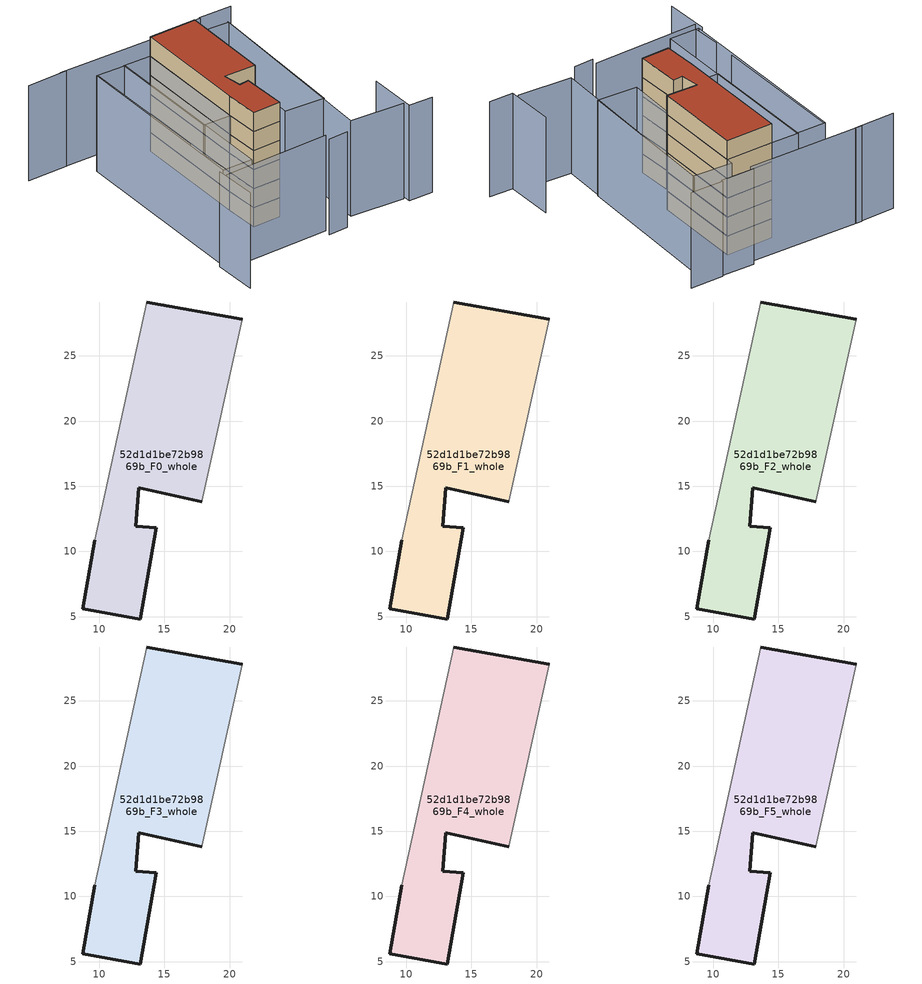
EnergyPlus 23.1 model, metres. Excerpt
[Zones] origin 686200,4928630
52d1d1be72b9869b_F0_whole
 floor ground (EU_floor_Construction): 13.14,4.82 14.36,11.82 12.82,11.93 13.04,14.89 17.88,13.8 20.96,27.82 13.63,29.13 9.67,10.84 8.75,5.58 z0
 wall outside (EU_wall_Construction): 13.63,29.13 20.96,27.82 / 17.88,13.8 13.04,14.89 12.82,11.93 14.36,11.82 13.14,4.82 8.75,5.58 9.67,10.84 z0:3
 wall adiabatic (EU_wall_Construction): 9.67,10.84 13.63,29.13 / 20.96,27.82 17.88,13.8 z0:3
52d1d1be72b9869b_F1_whole
 floor to 52d1d1be72b9869b_F0_whole (EU_floor_Construction): 13.14,4.82 14.36,11.82 12.82,11.93 13.04,14.89 17.88,13.8 20.96,27.82 13.63,29.13 9.67,10.84 8.75,5.58 z3
 wall outside (EU_wall_Construction): 13.63,29.13 20.96,27.82 / 17.88,13.8 13.04,14.89 12.82,11.93 14.36,11.82 13.14,4.82 8.75,5.58 9.67,10.84 z3:6
 wall adiabatic (EU_wall_Construction): 9.67,10.84 13.63,29.13 / 20.96,27.82 17.88,13.8 z3:6
52d1d1be72b9869b_F2_whole
 floor to 52d1d1be72b9869b_F1_whole (EU_floor_Construction): 13.14,4.82 14.36,11.82 12.82,11.93 13.04,14.89 17.88,13.8 20.96,27.82 13.63,29.13 9.67,10.84 8.75,5.58 z6
 wall outside (EU_wall_Construction): 13.63,29.13 20.96,27.82 / 17.88,13.8 13.04,14.89 12.82,11.93 14.36,11.82 13.14,4.82 8.75,5.58 9.67,10.84 z6:9
 wall adiabatic (EU_wall_Construction): 9.67,10.84 13.63,29.13 / 20.96,27.82 17.88,13.8 z6:9
52d1d1be72b9869b_F3_whole
 floor to 52d1d1be72b9869b_F2_whole (EU_floor_Construction): 13.14,4.82 14.36,11.82 12.82,11.93 13.04,14.89 17.88,13.8 20.96,27.82 13.63,29.13 9.67,10.84 8.75,5.58 z9
 wall outside (EU_wall_Construction): 13.63,29.13 20.96,27.82 / 17.88,13.8 13.04,14.89 12.82,11.93 14.36,11.82 13.14,4.82 8.75,5.58 9.67,10.84 z9:12
 wall adiabatic (EU_wall_Construction): 9.67,10.84 13.63,29.13 / 20.96,27.82 17.88,13.8 z9:12
52d1d1be72b9869b_F4_whole
 floor to 52d1d1be72b9869b_F3_whole (EU_floor_Construction): 13.14,4.82 14.36,11.82 12.82,11.93 13.04,14.89 17.88,13.8 20.96,27.82 13.63,29.13 9.67,10.84 8.75,5.58 z12
 wall outside (EU_wall_Construction): 13.63,29.13 20.96,27.82 / 17.88,13.8 13.04,14.89 12.82,11.93 14.36,11.82 13.14,4.82 8.75,5.58 9.67,10.84 z12:15
 wall adiabatic (EU_wall_Construction): 9.67,10.84 13.63,29.13 / 20.96,27.82 17.88,13.8 z12:15
52d1d1be72b9869b_F5_whole
 floor to 52d1d1be72b9869b_F4_whole (EU_floor_Construction): 13.14,4.82 14.36,11.82 12.82,11.93 13.04,14.89 17.88,13.8 20.96,27.82 13.63,29.13 9.67,10.84 8.75,5.58 z15
 wall outside (EU_wall_Construction): 13.63,29.13 20.96,27.82 / 17.88,13.8 13.04,14.89 12.82,11.93 14.36,11.82 13.14,4.82 8.75,5.58 9.67,10.84 z15:18
 wall adiabatic (EU_wall_Construction): 9.67,10.84 13.63,29.13 / 20.96,27.82 17.88,13.8 z15:18
 roof outside (EU_roof_Construction): 20.96,27.82 17.88,13.8 13.04,14.89 12.82,11.93 14.36,11.82 13.14,4.82 8.75,5.58 9.67,10.84 13.63,29.13 z18
shading: -1.84,0.61 14.71,-2.14 / 14.22,-3.22 17.32,-3.68 / 31.7,-5.89 28.02,-5.13 / 28.02,-5.13 29.59,2.43 / -1.95,1.86 -3.13,-4.87 / -0.25,5.95 -0.88,1.62 / 27.9,-4.15 19.69,-2.05 / 19.69,-2.05 27.29,27.59 / 5.08,30.67 0.68,9.69 / 20.11,31.27 2.15,35.01 / 3.14,34.8 -3.13,35.84 / 30.49,30.06 25.45,31.09 / 25.4,30.88 20.25,31.95 / -1.34,1.77 4.93,30.86 / 4.93,30.86 9.52,29.87 / 9.52,29.87 3.24,0.78 / 3.24,0.78 -1.34,1.77 / 21.53,4.54 15.52,6.04 / 15.52,6.04 21.22,28.85 / 21.22,28.85 27.23,27.35 / 27.23,27.35 21.53,4.54 / 13.63,29.13 9.65,10.74 / 9.65,10.74 5.43,11.65 / 5.43,11.65 9.41,30.05 / 9.41,30.05 13.63,29.13 z0:15
[Building]
EU S2 Campaign: North Axis=0; Terrain=City; Solar Distribution=FullExterior
[Site:Location]
Bologna: Latitude=44.5; Longitude=11.25; Time Zone=1; Elevation=37
[SizingPeriod:WeatherFileDays]
AnnualSizingPeriod: Begin Month=1; Begin Day of Month=1; End Month=12; End Day of Month=31; Day of Week for Start Day=Monday; Use Weather File Daylight Saving Period=No; Use Weather File Rain and Snow Indicators=No
[MATERIAL]
EU_InternalMass_Material: Roughness=MediumRough; Thickness=0.1; Conductivity=1; Density=1800; Specific Heat=900; Thermal Absorptance=0.9; Solar Absorptance=0.7; Visible Absorptance=0.7
[MATERIAL:NOMASS] Roughness=MediumRough; Thermal Absorptance=0.9; Solar Absorptance=0.7; Visible Absorptance=0.7
Name | Thermal Resistance
EU_wall_NoMass | 0.905828
EU_roof_NoMass | 0.37593
EU_floor_NoMass | 0.67114
[CONSTRUCTION]
EU_wall_Construction: EU_wall_NoMass
EU_roof_Construction: EU_roof_NoMass
EU_floor_Construction: EU_floor_NoMass
EU_InternalMass_Construction: EU_InternalMass_Material
[ZONE] Type=1; Multiplier=1; Ceiling Height=autocalculate; Floor Area=autocalculate; Part of Total Floor Area=Yes
Name | Volume
52d1d1be72b9869b_F0_whole | 432.764
52d1d1be72b9869b_F1_whole; 52d1d1be72b9869b_F2_whole; 52d1d1be72b9869b_F3_whole; 52d1d1be72b9869b_F4_whole; 52d1d1be72b9869b_F5_whole | 432.765
[INTERNALMASS] Construction=EU_InternalMass_Construction; Surface Area=144.255
Name | Zone or ZoneList
52d1d1be72b9869b_F0_whole_EU_InternalMass | 52d1d1be72b9869b_F0_whole
52d1d1be72b9869b_F1_whole_EU_InternalMass | 52d1d1be72b9869b_F1_whole
52d1d1be72b9869b_F2_whole_EU_InternalMass | 52d1d1be72b9869b_F2_whole
52d1d1be72b9869b_F3_whole_EU_InternalMass | 52d1d1be72b9869b_F3_whole
52d1d1be72b9869b_F4_whole_EU_InternalMass | 52d1d1be72b9869b_F4_whole
52d1d1be72b9869b_F5_whole_EU_InternalMass | 52d1d1be72b9869b_F5_whole
[OTHEREQUIPMENT] Fuel Type=Electricity; Design Level Calculation Method=Watts/Area; Power per Zone Floor Area=1; Fraction Latent=0; Fraction Radiant=0; Fraction Lost=0; Carbon Dioxide Generation Rate=0; EndUse Subcategory=EU_Step8_InternalGains
Name | Zone or ZoneList or Space or SpaceList | Schedule
EU_Step8_InternalGain_52d1d1be72b9869b_F0_whole_f000 | 52d1d1be72b9869b_F0_whole | EU_Step8_GainSchedule_52d1d1be72b9869b_F0_whole_f000
EU_Step8_InternalGain_52d1d1be72b9869b_F1_whole_f000 | 52d1d1be72b9869b_F1_whole | EU_Step8_GainSchedule_52d1d1be72b9869b_F1_whole_f000
EU_Step8_InternalGain_52d1d1be72b9869b_F2_whole_f000 | 52d1d1be72b9869b_F2_whole | EU_Step8_GainSchedule_52d1d1be72b9869b_F2_whole_f000
EU_Step8_InternalGain_52d1d1be72b9869b_F3_whole_f000 | 52d1d1be72b9869b_F3_whole | EU_Step8_GainSchedule_52d1d1be72b9869b_F3_whole_f000
EU_Step8_InternalGain_52d1d1be72b9869b_F4_whole_f000 | 52d1d1be72b9869b_F4_whole | EU_Step8_GainSchedule_52d1d1be72b9869b_F4_whole_f000
EU_Step8_InternalGain_52d1d1be72b9869b_F5_whole_f000 | 52d1d1be72b9869b_F5_whole | EU_Step8_GainSchedule_52d1d1be72b9869b_F5_whole_f000
[ZONEVENTILATION:DESIGNFLOWRATE] Schedule=EU_AlwaysOn; Design Flow Rate Calculation Method=AirChanges/Hour; Air Changes per Hour=0.73129; Ventilation Type=Natural; Fan Pressure Rise=0; Fan Total Efficiency=1; Constant Term Coefficient=1; Temperature Term Coefficient=0; Velocity Term Coefficient=0; Velocity Squared Term Coefficient=0; Minimum Indoor Temperature=-100; Maximum Indoor Temperature=100; Delta Temperature=-100; Minimum Outdoor Temperature=-100; Maximum Outdoor Temperature=100; Maximum Wind Speed=40
Name | Zone or ZoneList or Space or SpaceList
EU_ConstantAir_52d1d1be72b9869b_F0_whole | 52d1d1be72b9869b_F0_whole
EU_ConstantAir_52d1d1be72b9869b_F1_whole | 52d1d1be72b9869b_F1_whole
EU_ConstantAir_52d1d1be72b9869b_F2_whole | 52d1d1be72b9869b_F2_whole
EU_ConstantAir_52d1d1be72b9869b_F3_whole | 52d1d1be72b9869b_F3_whole
EU_ConstantAir_52d1d1be72b9869b_F4_whole | 52d1d1be72b9869b_F4_whole
EU_ConstantAir_52d1d1be72b9869b_F5_whole | 52d1d1be72b9869b_F5_whole
[HVACTEMPLATE:THERMOSTAT] Constant Heating Setpoint=20; Constant Cooling Setpoint=50
EU_HeatOnly_52d1d1be72b9869b_F0_whole; EU_HeatOnly_52d1d1be72b9869b_F1_whole; EU_HeatOnly_52d1d1be72b9869b_F2_whole; EU_HeatOnly_52d1d1be72b9869b_F3_whole; EU_HeatOnly_52d1d1be72b9869b_F4_whole; EU_HeatOnly_52d1d1be72b9869b_F5_whole
[HVACTEMPLATE:ZONE:IDEALLOADSAIRSYSTEM] System Availability Schedule=EU_AlwaysOn; Maximum Heating Supply Air Temperature=50; Minimum Cooling Supply Air Temperature=13; Maximum Heating Supply Air Humidity Ratio=0.0156; Minimum Cooling Supply Air Humidity Ratio=0.0077; Heating Limit=NoLimit; Cooling Limit=NoLimit; Heating Availability Schedule=EU_AlwaysOn; Cooling Availability Schedule=EU_CoolingOff; Dehumidification Control Type=ConstantSensibleHeatRatio; Cooling Sensible Heat Ratio=0.7; Dehumidification Setpoint=60; Humidification Control Type=None; Humidification Setpoint=30; Outdoor Air Method=None; Outdoor Air Flow Rate per Person=0.00944; Outdoor Air Flow Rate per Zone Floor Area=0; Outdoor Air Flow Rate per Zone=0; Demand Controlled Ventilation Type=None; Outdoor Air Economizer Type=NoEconomizer; Heat Recovery Type=None; Sensible Heat Recovery Effectiveness=0.7; Latent Heat Recovery Effectiveness=0.65
Name | Template Thermostat
52d1d1be72b9869b_F0_whole | EU_HeatOnly_52d1d1be72b9869b_F0_whole
52d1d1be72b9869b_F1_whole | EU_HeatOnly_52d1d1be72b9869b_F1_whole
52d1d1be72b9869b_F2_whole | EU_HeatOnly_52d1d1be72b9869b_F2_whole
52d1d1be72b9869b_F3_whole | EU_HeatOnly_52d1d1be72b9869b_F3_whole
52d1d1be72b9869b_F4_whole | EU_HeatOnly_52d1d1be72b9869b_F4_whole
52d1d1be72b9869b_F5_whole | EU_HeatOnly_52d1d1be72b9869b_F5_whole
[SIZING:ZONE] Zone Cooling Design Supply Air Temperature Input Method=SupplyAirTemperature; Zone Cooling Design Supply Air Temperature=13; Zone Heating Design Supply Air Temperature Input Method=SupplyAirTemperature; Zone Heating Design Supply Air Temperature=50; Zone Cooling Design Supply Air Humidity Ratio=0.008; Zone Heating Design Supply Air Humidity Ratio=0.008; Cooling Design Air Flow Method=DesignDay; Cooling Design Air Flow Rate=0; Cooling Minimum Air Flow per Zone Floor Area=0.000762; Cooling Minimum Air Flow=0; Cooling Minimum Air Flow Fraction=0.2; Heating Design Air Flow Method=DesignDay; Heating Design Air Flow Rate=0; Heating Maximum Air Flow per Zone Floor Area=0.002032; Heating Maximum Air Flow=0.141576; Heating Maximum Air Flow Fraction=0.3; Account for Dedicated Outdoor Air System=No; Dedicated Outdoor Air System Control Strategy=NeutralSupplyAir; Dedicated Outdoor Air Low Setpoint Temperature for Design=autosize; Dedicated Outdoor Air High Setpoint Temperature for Design=autosize; Zone Load Sizing Method=Sensible Load Only No Latent Load; Zone Latent Cooling Design Supply Air Humidity Ratio Input Method=HumidityRatioDifference; Zone Cooling Design Supply Air Humidity Ratio Difference=0.005; Zone Latent Heating Design Supply Air Humidity Ratio Input Method=HumidityRatioDifference; Zone Humidification Design Supply Air Humidity Ratio Difference=0.005
52d1d1be72b9869b_F0_whole; 52d1d1be72b9869b_F1_whole; 52d1d1be72b9869b_F2_whole; 52d1d1be72b9869b_F3_whole; 52d1d1be72b9869b_F4_whole; 52d1d1be72b9869b_F5_whole
[SCHEDULE:CONSTANT]
Name | Hourly Value
EU_AlwaysOn | 1
EU_CoolingOff | 0
[SCHEDULE:FILE] Column Number=1; Rows to Skip at Top=0; Number of Hours of Data=8760; Column Separator=Comma; Interpolate to Timestep=No; Minutes per Item=60; Adjust Schedule for Daylight Savings=Yes
Name | File
EU_Step8_GainSchedule_52d1d1be72b9869b_F0_whole_f000 | ../../schedules/52d1d1be72b9869b/52d1d1be72b9869b_F0_whole_f000_gain.csv
EU_Step8_GainSchedule_52d1d1be72b9869b_F1_whole_f000 | ../../schedules/52d1d1be72b9869b/52d1d1be72b9869b_F1_whole_f000_gain.csv
EU_Step8_GainSchedule_52d1d1be72b9869b_F2_whole_f000 | ../../schedules/52d1d1be72b9869b/52d1d1be72b9869b_F2_whole_f000_gain.csv
EU_Step8_GainSchedule_52d1d1be72b9869b_F3_whole_f000 | ../../schedules/52d1d1be72b9869b/52d1d1be72b9869b_F3_whole_f000_gain.csv
EU_Step8_GainSchedule_52d1d1be72b9869b_F4_whole_f000 | ../../schedules/52d1d1be72b9869b/52d1d1be72b9869b_F4_whole_f000_gain.csv
EU_Step8_GainSchedule_52d1d1be72b9869b_F5_whole_f000 | ../../schedules/52d1d1be72b9869b/52d1d1be72b9869b_F5_whole_f000_gain.csv
